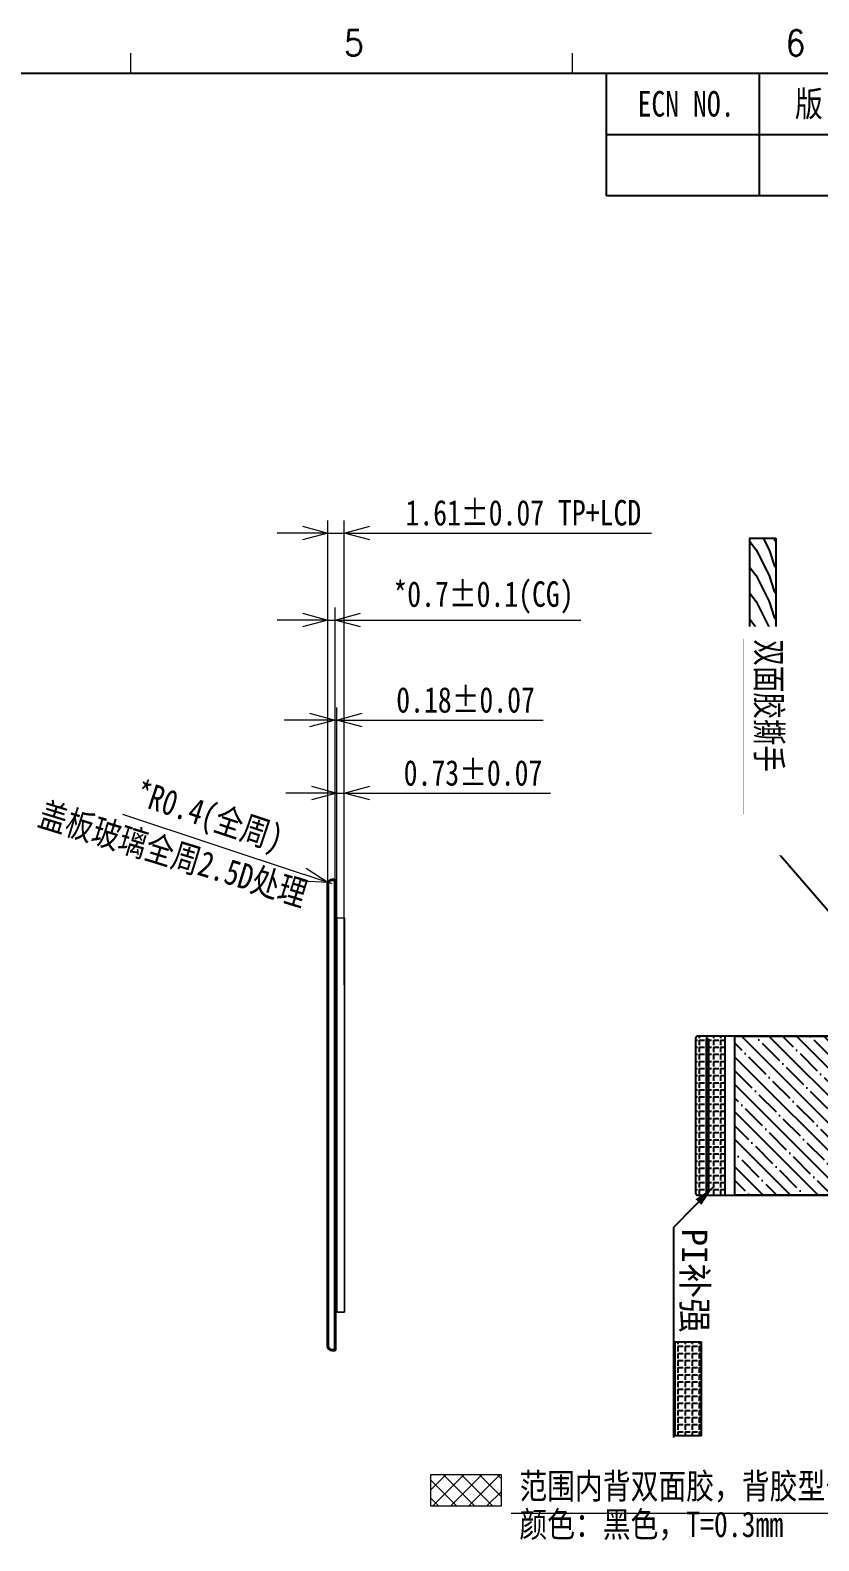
# Model space of a CAD drawing. Extents: x 13661 to 14061, y -1399 to -1089.
# Drawn here: x 13830.6 to 13907.9, y -1271.2 to -1123 of the extents above; entities that cross this region are included whole.
import ezdxf

# ---------------------------------------------------------------- set-up
doc = ezdxf.new("R2010")
doc.units = 0
doc.header["$LTSCALE"] = 16.335
doc.header["$MEASUREMENT"] = 0
doc.header["$PDMODE"] = 3
doc.header["$PDSIZE"] = 0.3125
doc.linetypes.add('HIDDEN2', pattern=[4.7625, 3.175, -1.5875])
doc.layers.get('0').update_dxf_attribs({"linetype": 'CONTINUOUS'})
doc.layers.get('Defpoints').update_dxf_attribs({"linetype": 'CONTINUOUS'})
doc.layers.add('1', color=7, linetype='CONTINUOUS', true_color=0xffffff)
for name, color, linetype in [('dim', 1, 'CONTINUOUS'), ('TOPOVERLAY', 2, 'CONTINUOUS'), ('图框', 7, 'CONTINUOUS')]:
    doc.layers.add(name, color=color, linetype=linetype)
for name, color, linetype, lineweight in [('印刷', 241, 'CONTINUOUS', 13), ('文字', 3, 'CONTINUOUS', 13), ('標註尺寸線', 3, 'CONTINUOUS', 13), ('輪廓線', 7, 'CONTINUOUS', 40)]:
    doc.layers.add(name, color=color, linetype=linetype, lineweight=lineweight)
doc.styles.add('CONVERTER_1', font='txt.shx', dxfattribs={"width": 0.9})
doc.styles.get("Standard").update_dxf_attribs({"font": 'txt', "width": 0.8})
doc.styles.add('宋', font='', dxfattribs={"height": 1.6})
doc.styles.add('宋体', font='', dxfattribs={"width": 0.8})
doc.styles.get('宋').set_extended_font_data('SimSun')
doc.styles.get('宋体').set_extended_font_data('SimSun')
doc.dimstyles.new('-MAG', dxfattribs={"dimtxt": 2.5, "dimasz": 2, "dimexe": 0.2, "dimexo": 0.1, "dimgap": 0.3, "dimtad": 1, "dimzin": 0, "dimdsep": 46, "dimtxsty": 'Standard', "dimblk": '_FILLED', "dimcen": 0.09, "dimclrd": 5, "dimclre": 5, "dimclrt": 256, "dimadec": 0, "dimazin": 0, "dimtol": 1, "dimtp": 0.05, "dimtm": 0.05, "dimtfac": 1, "dimtofl": 0, "dimtmove": 0, "dimatfit": 3, "dimldrblk": '_FILLED', "dimfxl": 1, "dimtolj": 1, "dimtzin": 1, "dimarcsym": 0})
doc.dimstyles.new('ISO-25', dxfattribs={"dimtxt": 2.5, "dimasz": 2.5, "dimexe": 1.25, "dimexo": 1.5, "dimtad": 1, "dimdsep": 46, "dimtxsty": '宋体', "dimblk": 'OPEN30', "dimcen": 0.5, "dimclrd": 256, "dimclre": 256, "dimclrt": 256, "dimazin": 0, "dimtol": 1, "dimtp": 0.05, "dimtm": 0.05, "dimtfac": 1, "dimtmove": 0, "dimatfit": 3, "dimldrblk": 'OPEN30', "dimfxl": 1, "dimlwd": -1, "dimlwe": -1, "dimarcsym": 0})
pattern_1 = [(270, (13646.1502, -329.3898), (0.6985, -1e-16), [0.508, -0.1905]), (360, (13646.1502, -329.3898), (2e-16, 0.6985), [0.508, -0.1905])]

# ---------------------------------------------------------------- blocks, each defined once
blk = doc.blocks.new('_Open30')
at = {"layer": '標註尺寸線', "color": 0, "lineweight": -2}
for p, q in [((-1, 0.268), (0, 0)), ((0, 0), (-1, -0.268)), ((0, 0), (-1, 0))]:
    blk.add_line(p, q, dxfattribs=at)
blk = doc.blocks.new('*D199')
at = {"layer": 'Defpoints', "color": 0, "ltscale": 0.05}
for p in [(13860.48, -1180.89), (13859.78, -1206.77), (13860.48, -1206.37)]:
    blk.add_point(p, dxfattribs=at)
at = {"layer": '標註尺寸線', "ltscale": 0.05}
for p, q in [((13859.78, -1205.27), (13859.78, -1179.64)), ((13860.48, -1204.87), (13860.48, -1179.64)), ((13857.28, -1180.89), (13854.78, -1180.89)), ((13859.78, -1180.89), (13860.48, -1180.89)), ((13862.98, -1180.89), (13884.6, -1180.89))]:
    blk.add_line(p, q, dxfattribs=at)
at = {"layer": '標註尺寸線', "ltscale": 0.05, "xscale": 2.5, "yscale": 2.5, "zscale": 2.5}
blk.add_blockref('_Open30', (13859.78, -1180.89), dxfattribs=at)
at = {"layer": '標註尺寸線', "ltscale": 0.05, "xscale": 2.5, "yscale": 2.5, "zscale": 2.5, "rotation": 180}
blk.add_blockref('_Open30', (13860.48, -1180.89), dxfattribs=at)
at = {"layer": '標註尺寸線', "ltscale": 0.05, "insert": (13875.04, -1178.67), "char_height": 2.5, "attachment_point": 5, "style": '宋体'}
blk.add_mtext('*0.7±0.1(CG)', dxfattribs=at)
blk = doc.blocks.new('*D210')
at = {"layer": 'Defpoints', "color": 0, "ltscale": 0.05}
for p in [(13859.8, -1206.64), (13860.18, -1206.77)]:
    blk.add_point(p, dxfattribs=at)
at = {"layer": '標註尺寸線', "ltscale": 0.05}
for p, q in [((13839.63, -1199.93), (13857.43, -1205.85)), ((13860.18, -1206.77), (13859.8, -1206.64))]:
    blk.add_line(p, q, dxfattribs=at)
at = {"layer": '標註尺寸線', "ltscale": 0.05, "xscale": 2.5, "yscale": 2.5, "zscale": 2.5, "rotation": 341.5813609403647}
blk.add_blockref('_Open30', (13859.8, -1206.64), dxfattribs=at)
at = {"layer": '標註尺寸線', "ltscale": 0.05, "insert": (13848.05, -1200.37), "char_height": 2.5, "attachment_point": 5, "rotation": 341.5814, "style": '宋体'}
blk.add_mtext('*R0.4(全周)', dxfattribs=at)
blk = doc.blocks.new('_FILLED')
at = {"color": 0, "linetype": 'ByBlock'}
blk.add_solid([(0, 0), (-1, 0.2), (-1, -0.2)], dxfattribs=at)
blk = doc.blocks.new('*D225')
at = {"layer": 'Defpoints', "color": 0, "ltscale": 0.05}
for p in [(13860.65, -1190.7), (13860.48, -1214.08), (13860.65, -1214.08)]:
    blk.add_point(p, dxfattribs=at)
at = {"layer": '標註尺寸線', "ltscale": 0.05}
for p, q in [((13860.48, -1212.58), (13860.48, -1189.45)), ((13860.65, -1212.58), (13860.65, -1189.45)), ((13857.98, -1190.7), (13855.48, -1190.7)), ((13860.48, -1190.7), (13860.65, -1190.7)), ((13863.15, -1190.7), (13880.9, -1190.7))]:
    blk.add_line(p, q, dxfattribs=at)
at = {"layer": '標註尺寸線', "ltscale": 0.05, "xscale": 2.5, "yscale": 2.5, "zscale": 2.5}
blk.add_blockref('_Open30', (13860.48, -1190.7), dxfattribs=at)
at = {"layer": '標註尺寸線', "ltscale": 0.05, "xscale": 2.5, "yscale": 2.5, "zscale": 2.5, "rotation": 180}
blk.add_blockref('_Open30', (13860.65, -1190.7), dxfattribs=at)
at = {"layer": '標註尺寸線', "ltscale": 0.05, "insert": (13873.28, -1188.73), "char_height": 2.5, "attachment_point": 5, "style": '宋体'}
blk.add_mtext('0.18±0.07', dxfattribs=at)
blk = doc.blocks.new('*D226')
at = {"layer": 'Defpoints', "color": 0, "ltscale": 0.05}
for p in [(13861.38, -1197.86), (13860.65, -1218.17), (13861.38, -1218.17)]:
    blk.add_point(p, dxfattribs=at)
at = {"layer": '標註尺寸線', "ltscale": 0.05}
for p, q in [((13860.65, -1216.67), (13860.65, -1196.61)), ((13861.38, -1216.67), (13861.38, -1196.61)), ((13858.15, -1197.86), (13855.65, -1197.86)), ((13860.65, -1197.86), (13861.38, -1197.86)), ((13863.88, -1197.86), (13881.63, -1197.86))]:
    blk.add_line(p, q, dxfattribs=at)
at = {"layer": '標註尺寸線', "ltscale": 0.05, "xscale": 2.5, "yscale": 2.5, "zscale": 2.5}
blk.add_blockref('_Open30', (13860.65, -1197.86), dxfattribs=at)
at = {"layer": '標註尺寸線', "ltscale": 0.05, "xscale": 2.5, "yscale": 2.5, "zscale": 2.5, "rotation": 180}
blk.add_blockref('_Open30', (13861.38, -1197.86), dxfattribs=at)
at = {"layer": '標註尺寸線', "ltscale": 0.05, "insert": (13874.01, -1195.89), "char_height": 2.5, "attachment_point": 5, "style": '宋体'}
blk.add_mtext('0.73±0.07', dxfattribs=at)
blk = doc.blocks.new('*D227')
at = {"layer": 'Defpoints', "color": 0, "ltscale": 0.05}
for p in [(13861.38, -1172.36), (13859.78, -1214.92), (13861.38, -1214.92)]:
    blk.add_point(p, dxfattribs=at)
at = {"layer": '標註尺寸線', "ltscale": 0.05}
for p, q in [((13859.78, -1213.42), (13859.78, -1171.11)), ((13861.38, -1213.42), (13861.38, -1171.11)), ((13857.28, -1172.36), (13854.78, -1172.36)), ((13859.78, -1172.36), (13861.38, -1172.36)), ((13863.88, -1172.36), (13891.52, -1172.36))]:
    blk.add_line(p, q, dxfattribs=at)
at = {"layer": '標註尺寸線', "ltscale": 0.05, "xscale": 2.5, "yscale": 2.5, "zscale": 2.5}
blk.add_blockref('_Open30', (13859.78, -1172.36), dxfattribs=at)
at = {"layer": '標註尺寸線', "ltscale": 0.05, "xscale": 2.5, "yscale": 2.5, "zscale": 2.5, "rotation": 180}
blk.add_blockref('_Open30', (13861.38, -1172.36), dxfattribs=at)
at = {"layer": '標註尺寸線', "ltscale": 0.05, "insert": (13878.95, -1170.38), "char_height": 2.5, "attachment_point": 5, "style": '宋体'}
blk.add_mtext('1.61±0.07 TP+LCD', dxfattribs=at)

msp = doc.modelspace()

# ---------------------------------------------------------------- hatches: boundary and pattern name
h = msp.add_hatch()
h.set_pattern_fill('WOOD1', color=6, scale=0.1, angle=-90, style=0)
h.set_pattern_definition([(306.8699, (13520.0218, -1061.2112), (-5.0800003, 7.6199998), [1.27, -11.43]), (296.5651, (13520.7838, -1059.6872), (2.5400033, -2.539998), [2.839806, -2.839806]), (288.4349, (13522.0538, -1059.6872), (2.539996, -5.0800011), [1.606438, -6.425748])])
h.paths.add_polyline_path([(13903.7239, -1172.85472), (13901.18596, -1172.85472), (13901.18596, -1182.08031), (13903.7239, -1182.08031)])
h = msp.add_hatch()
h.set_pattern_fill('ANSI35', color=5, scale=0.3, angle=-90, style=0)
h.set_pattern_definition([(315, (18129.063, 3528.9513), (1.3470384, 1.3470384), []), (315, (18129.063, 3527.6043), (1.3470384, 1.3470384), [2.38125, -0.47625, 0, -0.47625])])
edge = h.paths.add_edge_path()
edge.add_ellipse((13911.7213, -1220.69083), major_axis=(0, -1), ratio=1, start_angle=0, end_angle=36.6492104)
edge.add_ellipse((13915.20627, -1220.59083), major_axis=(0, 1), ratio=1, start_angle=0, end_angle=36.6492104, ccw=False)
edge.add_ellipse((13925.09309, -1218.59083), major_axis=(0, -1), ratio=1, start_angle=0, end_angle=67.8148999)
edge.add_ellipse((13915.20627, -1238.39083), major_axis=(0, 1), ratio=1, start_angle=143.3507896, end_angle=180, ccw=False)
edge.add_ellipse((13911.7213, -1238.29083), major_axis=(0, -1), ratio=1, start_angle=143.3507896, end_angle=180)
edge.add_line((13911.7213, -1237.29083), (13909.58839, -1237.29083))
edge.add_line((13909.58839, -1237.29083), (13899.70648, -1237.29083))
edge.add_line((13899.70648, -1237.29083), (13899.70648, -1221.69083))
edge.add_line((13899.70648, -1221.69083), (13909.58839, -1221.69083))
edge.add_line((13909.58839, -1221.69083), (13911.7213, -1221.69083))
edge.add_line((13912.31821, -1221.49314), (13914.60936, -1219.78853))
edge.add_line((13915.20627, -1219.59083), (13925.09309, -1219.59083))
edge.add_line((13926.01905, -1218.96843), (13934.03213, -1218.96843))
edge.add_line((13934.03213, -1218.96843), (13934.03213, -1239.39083))
edge.add_line((13934.03213, -1239.39083), (13915.20627, -1239.39083))
edge.add_line((13914.60936, -1239.19314), (13912.31821, -1237.48853))
at = {"ltscale": 0.01}
h = msp.add_hatch(dxfattribs=at)
h.set_pattern_fill('ANGLE', color=221, scale=0.1, angle=-90, style=0)
h.set_pattern_definition(pattern_1)
h.paths.add_polyline_path([(13896.05648, -1221.69083), (13898.70648, -1221.69083), (13898.70648, -1237.29083), (13896.05648, -1237.29083, -0.414213562), (13895.85648, -1237.09083), (13895.85648, -1221.89083, -0.414213562)])
h = msp.add_hatch(dxfattribs=at)
h.set_pattern_fill('ANGLE', color=221, scale=0.1, angle=-90, style=0)
h.set_pattern_definition(pattern_1)
h.paths.add_polyline_path([(13893.84397, -1251.67994), (13893.84397, -1260.90553), (13896.3819, -1260.90553), (13896.3819, -1251.67994)])
at = {"layer": 'dim', "ltscale": 10}
msp.add_hatch(color=7, dxfattribs=at).paths.add_polyline_path([(13896.90645, -1236.99083), (13896.90645, -1221.99083), (13897.10645, -1221.99083), (13897.10645, -1236.99083)])
at = {"layer": '印刷', "ltscale": 0.05}
h = msp.add_hatch(dxfattribs=at)
h.set_pattern_fill('ANSI37', color=256, scale=10, style=0)
h.set_pattern_definition([(45, (1605.5757, 0), (-0.88388348, 0.88388348), []), (135, (1605.5757, 0), (-0.88388348, -0.88388348), [])])
h.paths.add_polyline_path([(13869.83445, -1264.70888), (13869.83445, -1267.76385), (13876.7998, -1267.76385), (13876.7998, -1264.70888)])

# ---------------------------------------------------------------- linework, layer by layer
at = {"color": 221, "ltscale": 0.01}
msp.add_line((13898.70648, -1221.69083), (13898.70648, -1237.29083), dxfattribs=at)
at = {"color": 6}
msp.add_lwpolyline([(13903.7239, -1172.85472), (13903.7239, -1182.08031), (13901.18596, -1182.08031), (13901.18596, -1172.85472)], close=True, dxfattribs=at)
at = {"color": 5}
msp.add_lwpolyline([(13909.58839, -1221.69083), (13911.7213, -1221.69083, 0.161289527), (13912.31821, -1221.49314), (13914.60936, -1219.78853, -0.161289527), (13915.20627, -1219.59083), (13925.09309, -1219.59083, 0.304847755), (13926.01905, -1218.96843), (13934.03213, -1218.96843), (13934.03213, -1239.39083), (13915.20627, -1239.39083, -0.161289527), (13914.60936, -1239.19314), (13912.31821, -1237.48853, 0.161289527), (13911.7213, -1237.29083), (13909.58839, -1237.29083), (13899.70648, -1237.29083), (13899.70648, -1221.69083)], format="xyb", close=True, dxfattribs=at)
at = {"color": 30}
msp.add_lwpolyline([(13911.72135, -1221.69085), (13896.05645, -1221.69085, 0.414208), (13895.85645, -1221.89085), (13895.85645, -1237.09085, 0.414128), (13896.05645, -1237.29085), (13911.72135, -1237.29085, -0.16129)], format="xyb", dxfattribs=at)
msp.add_lwpolyline([(13911.72135, -1221.69085), (13896.05645, -1221.69085, 0.414208), (13895.85645, -1221.89085), (13895.85645, -1237.09085, 0.414128), (13896.05645, -1237.29085), (13911.72135, -1237.29085, -0.16129)], format="xyb", dxfattribs=at)
at = {"color": 221, "ltscale": 0.01}
msp.add_lwpolyline([(13896.3819, -1251.67994), (13896.3819, -1260.90553), (13893.84397, -1260.90553), (13893.84397, -1251.67994)], close=True, dxfattribs=at)
at = {"layer": '1', "color": 2, "linetype": 'Continuous', "lineweight": 13}
for p, q in [((13840.44127, -1127.28686), (13840.44127, -1125.28686)), ((13883.7746, -1127.28686), (13883.7746, -1125.28686))]:
    msp.add_line(p, q, dxfattribs=at)
at = {"layer": 'dim', "color": 7, "ltscale": 10}
msp.add_lwpolyline([(13896.90645, -1236.99083), (13896.90645, -1221.99083), (13897.10645, -1221.99083), (13897.10645, -1236.99083)], close=True, dxfattribs=at)
at = {"layer": '印刷', "ltscale": 0.05}
msp.add_lwpolyline([(13876.7998, -1264.70888), (13869.83445, -1264.70888), (13869.83445, -1267.76385), (13876.7998, -1267.76385)], close=True, dxfattribs=at)
at = {"layer": '图框'}
for p, q in [((14057.10793, -1127.28686), (13667.10793, -1127.28686)), ((13887.10526, -1139.28686), (13887.10526, -1127.28686)), ((13902.10793, -1139.28686), (13902.10793, -1127.28686)), ((14057.10793, -1133.28686), (13887.10526, -1133.28686)), ((14057.10793, -1139.28686), (13887.10526, -1139.28686))]:
    msp.add_line(p, q, dxfattribs=at)
at = {"layer": '標註尺寸線', "ltscale": 0.05}
for p, q in [((13860.47921, -1210.09043), (13860.47921, -1248.76883)), ((13860.65421, -1210.09043), (13860.65421, -1248.76883)), ((13861.38421, -1248.76883), (13861.38421, -1210.09043)), ((13860.65421, -1248.76883), (13861.38421, -1248.76883))]:
    msp.add_line(p, q, dxfattribs=at)
for points in [[(13860.65421, -1248.76883), (13860.47921, -1248.76883), (13860.47921, -1210.09043), (13860.65421, -1210.09043)], [(13860.65421, -1210.09043), (13861.38421, -1210.09043), (13861.38421, -1248.76883), (13860.65421, -1248.76883)]]:
    msp.add_lwpolyline(points, close=True, dxfattribs=at)
at = {"layer": '輪廓線'}
msp.add_lwpolyline([(13860.47921, -1235.8684), (13860.47921, -1207.36963), (13860.47921, -1206.36963), (13860.17921, -1206.36963, 0.414213562), (13859.77921, -1206.76963), (13859.77921, -1207.36963), (13859.77921, -1251.48963), (13859.77921, -1252.08963, 0.414213562), (13860.17921, -1252.48963), (13860.47921, -1252.48963), (13860.47921, -1251.48963), (13860.47921, -1235.8684)], format="xyb", dxfattribs=at)
msp.add_lwpolyline([(13860.17921, -1206.36963), (13860.47921, -1206.36963)], dxfattribs=at)

# ---------------------------------------------------------------- texts
at = {"layer": '1', "color": 3, "linetype": 'HIDDEN2', "style": 'CONVERTER_1', "width": 0.9}
for s, p in [('5', (13861.35793, -1125.53686)), ('6', (13904.69127, -1125.53686))]:
    msp.add_text(s, height=2.5, dxfattribs=at).set_placement(p)
at = {"layer": 'TOPOVERLAY', "insert": (13897.01605, -1240.57132), "char_height": 2.5, "width": 19.4894126, "attachment_point": 1, "rotation": 270, "style": '宋'}
msp.add_mtext('{\\C7;PI补强}', dxfattribs=at)
at = {"layer": '图框', "char_height": 2.5, "attachment_point": 1}
for s, insert in [('{\\fSimSun|b0|i0|c134|p2;版  本}', (13905.60115, -1129.00417)), ('{\\fSimSun|b0|i0|c134|p2;ECN NO.}', (13890.1549, -1129.00417))]:
    msp.add_mtext(s, dxfattribs=dict(at, insert=insert))
at = {"layer": '文字', "insert": (13831.91825, -1198.60546), "char_height": 2.5, "attachment_point": 1, "rotation": 342.8348899}
msp.add_mtext('{\\fSimSun|b0|i0|c134|p2;盖板玻璃全周2.5D处理}', dxfattribs=at)
at = {"layer": '文字', "insert": (13878.5629, -1264.56898), "char_height": 2.5, "attachment_point": 1, "line_spacing_factor": 0.9}
msp.add_mtext('{\\fSimSun|b0|i0|c134|p6;范围内背双面胶，背胶型号：日东57130B，\\P颜色：黑色，T=0.3mm}', dxfattribs=at)

# ---------------------------------------------------------------- dimensions: what is measured, and where the dimension line sits
at = {"layer": '標註尺寸線', "ltscale": 0.05}
dim = msp.add_linear_dim(base=(13861.3842068029, -1172.3557311138), p1=(13859.7792068029, -1214.922556848), p2=(13861.3842068029, -1214.922556848), text='<> TP+LCD', dimstyle='ISO-25', override={"dimtp": 0.07, "dimtm": 0.07}, dxfattribs=at)
dim.commit()
dim.dimension.update_dxf_attribs({"geometry": '*D227', "text_midpoint": (13878.9533408811, -1170.3829657507)})
dim = msp.add_linear_dim(base=(13860.47921, -1180.89196), p1=(13859.77921, -1206.76963), p2=(13860.47921, -1206.36963), text='*<>(CG)', dimstyle='ISO-25', override={"dimtp": 0.1, "dimtm": 0.1}, dxfattribs=at)
dim.commit()
dim.dimension.update_dxf_attribs({"geometry": '*D199', "text_midpoint": (13875.03717, -1180.89196), "dimtype": 160})
for base, p1, p2, picture, middle in [((13860.6542068029, -1190.6996298626), (13860.4792068029, -1214.0766888353), (13860.6542068029, -1214.0766888353), '*D225', (13873.2792068029, -1188.7268644994)), ((13861.38421, -1197.86279), (13860.65421, -1218.17071), (13861.38421, -1218.17071), '*D226', (13874.00921, -1195.89002))]:
    dim = msp.add_linear_dim(base=base, p1=p1, p2=p2, dimstyle='ISO-25', override={"dimtp": 0.07, "dimtm": 0.07}, dxfattribs=at)
    dim.commit()
    dim.dimension.update_dxf_attribs({"geometry": picture, "text_midpoint": middle})
dim = msp.add_radius_dim(center=(13860.17921, -1206.76963), mpoint=(13859.7997, -1206.64325), text='*<>(全周)', dimstyle='ISO-25', override={"dimdec": 3, "dimtol": 0}, dxfattribs=at)
dim.commit()
dim.dimension.update_dxf_attribs({"geometry": '*D210', "text_midpoint": (13848.05376, -1200.36532)})

# ---------------------------------------------------------------- leaders
for points in [[(13912.58843, -1213.74082), (13900.65086, -1199.92722), (13900.65086, -1182.77059)], [(13897.53374, -1236.54136), (13893.67184, -1240.45327), (13893.67184, -1261.05658)]]:
    msp.add_leader(points, dimstyle='-MAG', override={"dimdec": 0, "dimtp": 0.3, "dimtm": 0.3})
msp.add_leader([(13949.76613, -1250.86571), (13929.67082, -1268.51128), (13877.76613, -1268.51128)], dimstyle='ISO-25', override={"dimgap": 0.625, "dimtad": 0}, dxfattribs=at)

# ---------------------------------------------------------------- next in the draw order: texts
at = {"layer": 'dim', "color": 7, "ltscale": 10, "insert": (13904.31067, -1182.77877), "char_height": 2.5, "width": 19.9320078, "attachment_point": 1, "rotation": 270, "bg_fill": 2}
msp.add_mtext('双面胶撕手', dxfattribs=at)

doc.saveas('drawing.dxf')
